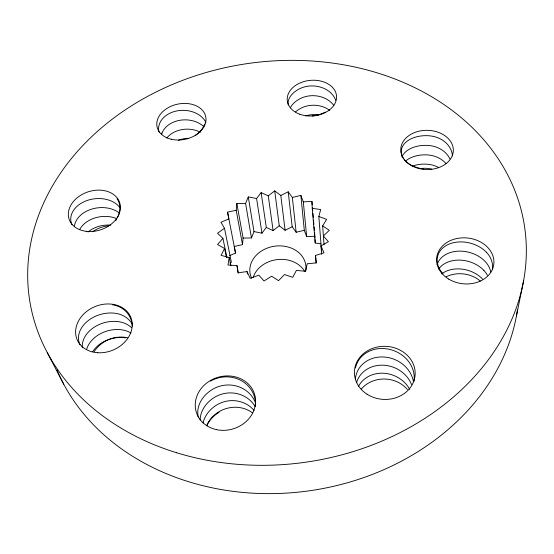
<?xml version="1.0" encoding="UTF-8"?>
<svg xmlns="http://www.w3.org/2000/svg" width="554" height="554" viewBox="0 0 554 554"><rect width="100%" height="100%" fill="white"/><g stroke="black" fill="none" stroke-linecap="round" stroke-linejoin="round"><path stroke-width="0.83" d="M229.494 255.678L235.533 253.123L234.245 246.454L242.507 244.667L243.095 238.061L236.856 203.547L245.588 203.422L248.275 196.919L256.585 198.498L261.142 192.626L268.261 195.832L273.122 230.596L279.271 225.783L274.708 190.895L268.261 195.832M242.507 244.667L236.205 210.291L236.856 203.547M236.205 210.291L227.556 212.147L228.871 218.955L220.97 222.237L224.481 228.269L217.535 233.248L222.923 238.331L217.542 244.515L224.592 248.531L221.074 255.339L229.211 257.534L227.978 265.006L236.994 265.601L238.455 273.067M516.46 315.842L523.572 280.843M321.528 251.004L318.834 216.489L320.697 209.537L312.241 208.339L311.916 201.393L303.315 201.898L300.857 195.389L292.346 197.459L288.205 191.829L280.802 195.465L274.708 190.895M243.095 238.061L251.454 237.957L253.995 231.6L248.275 196.919M324.042 244.771L322.643 225.887L326.631 219.363L318.834 216.489M253.995 231.6L261.959 233.172L266.294 227.431L261.142 192.626M230.048 263.198L231.371 262.229L224.481 228.269M321.673 254.348L321.008 245.879L328.404 241.703L323.377 235.976L329.277 230.312L322.643 225.887M279.271 225.783L285.116 230.284L292.187 226.738L288.205 191.829M316.175 263.012L315.517 255.442L323.972 252.818L321.008 245.879M292.187 226.738L296.161 232.271L304.298 230.277L300.857 195.389M315.517 255.442L316.202 262.915L307.235 263.766L305.552 271.294L296.397 270.414L292.713 277.353L284.527 274.528L278.551 280.663L271.619 276.197L264.036 280.989L258.829 275.179L250.166 278.316L247.029 271.557L237.874 272.852L236.994 265.601M304.298 230.277L306.667 236.669L314.887 236.205L314.97 237.901M312.241 208.339L315.212 243.005L320.87 243.85M266.294 227.431L273.122 230.596M47.305 352.656L63.731 384.206M224.592 248.531L226.51 257.748M222.923 238.331L226.96 257.728M229.211 257.534L230.921 265.865M227.556 212.147L235.533 253.123M247.029 271.557L247.493 274.098M245.588 203.422L251.454 237.957M256.585 198.498L261.959 233.172M280.802 195.465L285.116 230.284M292.346 197.459L296.161 232.271M303.315 201.898L306.667 236.669M311.916 201.393L312.207 204.793M312.421 207.341L312.712 210.735M312.927 213.283L313.294 217.528M313.509 220.07L313.869 224.315M314.09 226.863L314.381 230.256M314.596 232.805L314.887 236.205M315.053 239.605L315.212 243.005M517.519 309.388A238.268 196.552 -8 0 1 306.57 491.176A238.268 196.552 -8 0 1 56.986 370.044M206.739 425.534A28.905 25.99 -18.5 0 1 252.354 412.778M94.208 351.631A27.638 22.901 -23.6 0 1 127.593 337.788M92.622 231.711A25.394 19.619 -18.6 0 1 108.57 225.887M419.44 168.665A25.103 19.258 1.8 0 1 431.753 169.088M446.129 276.799A27.347 22.402 7.2 0 1 480.339 281.079M361.222 389.171A28.836 25.685 4.6 0 1 407.398 389.504M253.157 277.374A27.645 22.79 -8 0 1 277.173 259.584A27.645 22.79 -8 0 1 304.506 271.114M251.592 278.288A28.164 22.998 -8 0 1 275.296 246.108A28.164 22.998 -8 0 1 305.51 271.716M325.357 112.067A24.411 15.297 -10.4 0 1 312.262 115.966M288.253 104.9A24.411 15.297 -10.4 0 1 299.298 88.903A24.238 19.535 1.8 0 1 335.752 100.336M290.331 107.822A24.141 15.283 -10.4 0 1 300.164 98.64A23.974 19.432 1.9 0 1 333.868 105.523M329.685 110.315A23.718 19.328 2 0 0 301.009 108.175A23.877 15.27 -10.3 0 0 295.552 111.887M305.697 115.897A23.462 19.224 2.1 0 1 318.536 114.886M423.45 168.908A25.906 16.745 2.8 0 1 404.115 159.483M403.409 158.513A25.906 16.745 2.8 0 1 406.345 141.817A25.906 16.745 2.8 0 1 430.354 135.896A25.775 21.523 -1 0 1 452.431 155.896M401.92 156.83A25.609 16.71 2.9 0 1 429.772 145.591A25.477 21.377 -0.8 0 1 449.91 158.956M412.398 166.179A25.034 16.641 3.1 0 1 428.658 164.351A24.902 21.1 -0.5 0 1 438.699 167.543M405.853 160.854A25.318 16.675 3 0 1 429.211 155.078A25.186 21.239 -0.7 0 1 446.122 163.721M443.006 273.794A28.309 20.893 14.9 0 1 447.57 244.785A28.309 20.893 14.9 0 1 486.467 252.285M437.099 264.722A27.963 20.782 15.1 0 1 457.507 251.191A27.963 20.782 15.1 0 1 485.138 261.433A27.783 23.801 -4.3 0 1 490.809 272.083M441.69 273.884A27.291 20.56 15.7 0 1 482.576 279.071M486.467 252.292A28.143 23.974 -4.5 0 1 492.568 269.015M438.671 269.009A27.617 20.671 15.4 0 1 483.843 270.359M483.843 270.366A27.437 23.621 -4.1 0 1 487.416 275.324M355.481 367.939A30.055 26.17 20.1 0 1 389.49 349.352A30.055 26.17 20.1 0 1 413.907 381.381M358.563 386.235A28.919 25.484 21.9 0 1 383.777 373.237A28.919 25.484 21.9 0 1 409.69 389.303M413.36 381.332A29.667 25.941 20.6 0 0 384.801 357.067A29.667 25.941 20.6 0 0 355.8 376.242A29.653 25.588 -13.1 0 0 355.37 379.435M356.492 382.766A29.286 25.713 21.2 0 1 382.939 365.183A29.286 25.713 21.2 0 1 411.532 384.518M210.506 381.131A30.006 28.24 -12.4 0 1 241.468 380.736A30.006 28.24 -12.4 0 1 255.526 406.504M254.051 410.334A28.822 27.444 -13.6 0 0 217.05 404.773A29.078 23.85 -21.2 0 0 203.041 422.937M200.153 420.05A29.459 24.016 -20.9 0 1 214.924 397.093A29.21 27.7 -13.1 0 1 255.124 406.463M206.794 425.777A28.704 23.677 -21.4 0 1 219.121 412.245M255.719 403.416A29.597 27.97 -12.7 0 0 212.743 389.22A29.861 24.182 -20.7 0 0 198.2 416.927M112.476 304.776A28.628 24.819 -31.9 0 1 132.233 326.14M86.715 349.096A27.735 20.907 -15.8 0 1 122.247 329.879A27.589 24.203 -33.4 0 1 131.021 333.086M82.331 347.794A28.088 21.01 -15.6 0 1 119.068 321.722A27.922 24.404 -32.9 0 1 131.617 327.726M92.657 351.742A27.388 20.796 -15.9 0 1 125.349 337.85M79.928 344.72A28.448 21.121 -15.5 0 1 86.826 321.742A28.448 21.121 -15.5 0 1 115.814 313.349A28.268 24.611 -32.4 0 1 132.344 324.173M117.046 198.671A26.128 20.069 -30.5 0 1 117.372 217.867M116.638 219.204A26.128 20.069 -30.5 0 1 115.821 220.513M74.374 226.662A25.823 18.919 -6.7 0 1 91.929 209.038A25.823 18.919 -6.7 0 1 119.532 213.138M88.044 232.001A25.221 18.76 -6.8 0 1 110.758 225.139M79.644 229.591A25.519 18.843 -6.8 0 1 116.492 218.505M71.93 224.73A26.135 18.995 -6.7 0 1 87.02 200.52A26.135 18.995 -6.7 0 1 120.086 207.861M204.668 124.048A24.473 16.53 -22.2 0 1 195.264 135.508M159.026 132.15A24.473 16.53 -22.2 0 1 159.6 123.542A24.424 18.545 0.1 0 1 182.093 110.35A24.424 18.545 0.1 0 1 205.811 122.261M166.74 138.098A23.884 18.386 0.1 0 1 200.375 132.184M162.003 133.022A24.154 18.469 0.1 0 1 180.493 120.19A24.154 18.469 0.1 0 1 203.962 126.748M178.513 140.28A23.628 18.303 0.1 0 1 188.36 138.278M161.623 134.123A24.21 16.495 -22.3 0 1 162.003 133.015M176.657 452.756A250.186 201.427 -8 0 0 524.853 228.677A250.186 201.427 -8 0 0 129.518 107.074A250.186 201.427 -8 0 0 176.657 452.756M367.039 394.199A30.394 26.55 3.3 0 0 415.015 375.944A30.394 26.55 3.3 0 0 372.288 348.494A30.394 26.55 3.3 0 0 367.039 394.199M216.358 429.613A30.484 26.876 -17.3 0 0 254.875 395.341A30.484 26.876 -17.3 0 0 205.008 384.448A30.484 26.876 -17.3 0 0 216.358 429.613M97.767 352.739A29.057 23.531 -22.5 0 0 130.931 317.671A29.057 23.531 -22.5 0 0 83.058 314.72A29.057 23.531 -22.5 0 0 97.767 352.739M86.175 231.323A26.599 19.999 -18 0 0 119.858 203.297A26.599 19.999 -18 0 0 77.041 197.896A26.599 19.999 -18 0 0 86.175 231.323M171.193 139.227A24.861 17.97 -11.7 0 0 205.887 117.6A24.861 17.97 -11.7 0 0 167.093 108.328A24.861 17.97 -11.7 0 0 171.193 139.227M299.832 114.249A24.736 17.839 -5.2 0 0 336.569 96.818A24.736 17.839 -5.2 0 0 299.25 83.322A24.736 17.839 -5.2 0 0 299.832 114.249M412.162 165.958A26.287 19.612 1.2 0 0 453.255 151.72A26.287 19.612 1.2 0 0 415.735 132.129A26.287 19.612 1.2 0 0 412.162 165.958M448.782 279.119A28.739 22.998 6.2 0 0 493.822 264.009A28.739 22.998 6.2 0 0 453.144 239.529A28.739 22.998 6.2 0 0 448.782 279.119"/></g></svg>
